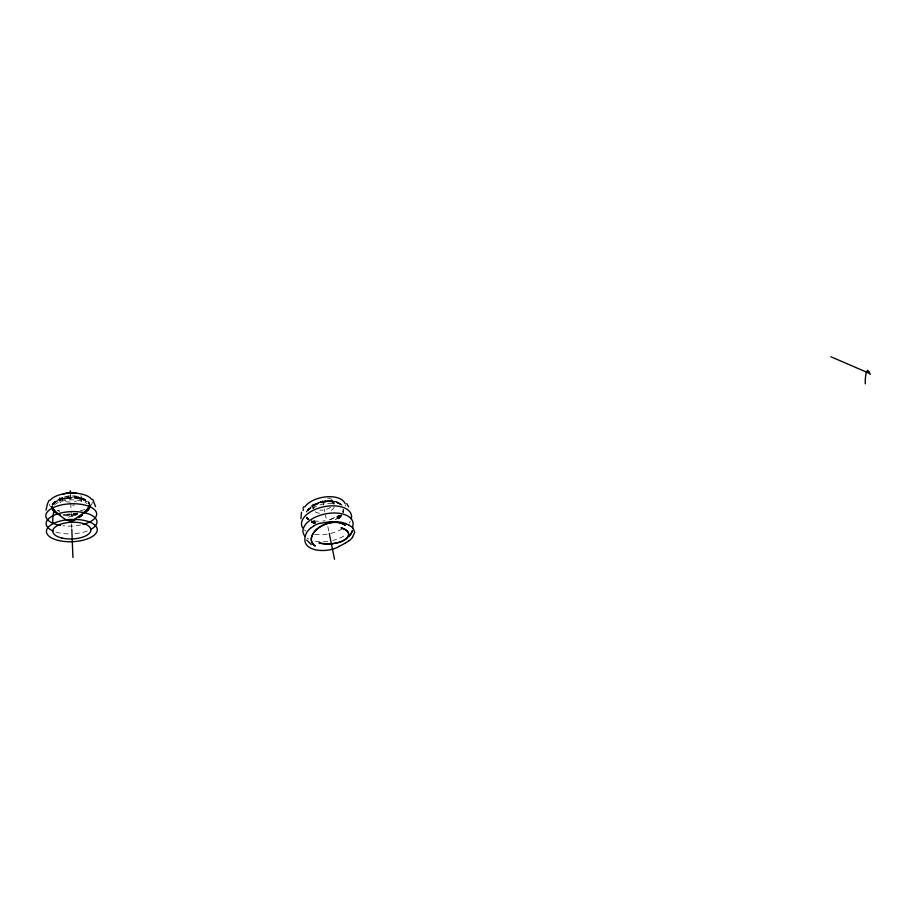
<?xml version="1.0" encoding="UTF-8"?>
<svg xmlns="http://www.w3.org/2000/svg" width="916" height="916" viewBox="0 0 916 916"><rect width="100%" height="100%" fill="white"/><g stroke="black" fill="none" stroke-linecap="round" stroke-linejoin="round"><path stroke-width="0.69" stroke-dasharray="4.58 3.44" d="M52.361 505.266A19.076 8.358 -2.3 0 1 72.032 498.224A19.076 8.358 -2.3 0 1 89.825 505.037C83.299 492.121 59.643 493.346 51.983 505.323M342.882 511.804L343.534 509.594M343.523 511.746L343.752 510.636M343.534 510.487L343.248 511.609L343.683 511.071M343.282 512.273L343.603 511.174M343.317 511.93L343.626 510.933M306.562 512.067C309.127 506.479 315.253 503.697 320.806 501.945L319.638 502.311M52.292 504.716C54.376 500.663 59.425 499.426 63.193 497.457L60.88 498.991L59.883 500.892L59.746 497.525M307.73 510.933C315.379 501.579 331.432 498.373 341.657 505.231M342 515.032L338.015 519.578M52.304 505.06C61.349 496.037 81.948 494.354 89.894 505.185M341.267 515.525L337.672 519.658M341.302 514.7L335.084 519.383M307.558 510.086C315.631 500.56 331.203 497.354 341.565 504.785M341.393 515.147L335.943 519.899M53.46 502.838C62.368 496.415 74.528 496.323 84.696 499.495M55.498 502.174L57.8 500.949M335.153 519.693L338.084 518.273M311.726 506.124C317.932 502.415 325.065 500.812 332.268 501.098M319.798 502.289L315.207 504.991L313.249 508.609A10.786 5.851 -11.6 0 1 322.398 501.521A10.786 5.851 -11.6 0 1 334.054 504.018L330.813 501.693L325.134 501.109C330.916 500.605 337.775 500.846 342.092 505.288M84.867 509.33L84.112 509.628A21.629 9.481 -2.3 0 1 80.688 510.704L83.322 509.914M330.413 519.464L339.092 515.365A21.629 11.725 -11.6 0 1 330.413 519.464L329.371 519.761M77.654 513.281L66.639 514.265M65.62 498.739L63.811 499.071L71.425 498.224M325.031 520.723L322.821 521.021M77.7 514.197L68.402 514.975M72.33 514.895L63.112 514.494M317.474 521.193A21.629 11.725 -11.6 0 1 313.627 520.78L318.516 521.227M331.661 501.029L332.302 501.086M315.757 522.441L311.337 521.009M315.734 523.07A19.076 10.339 -11.6 0 1 311.497 521.845L315.848 522.887M333.962 501.499L329.68 500.491L336.996 502.231M311.509 521.845L315.402 522.899M57.994 510.693L59.723 511.128A21.629 9.481 -2.3 0 1 57.994 510.693L57.193 510.441M314.085 523.173L311.555 521.902M313.261 523.162L311.612 522.349M309.642 519.945L307.078 518.456L308.303 519.132M308.245 519.612L306.883 517.895M308.005 519.544L306.745 517.746M306.791 517.448L308.154 519.166M88.589 502.918L89.894 505.357M307.078 517.632L308.211 518.891A19.076 10.339 -11.6 0 1 306.78 517.174M307.032 518.181L307.661 519.074M333.836 502.06L334.26 504.121M322.558 500.72L323.669 506.159M324.253 508.987L324.848 511.93M325.478 515.01L326.142 518.25M327.848 526.62L328.947 532.001M312.654 506.136L313.077 508.185M89.883 504.876C88.715 499.564 81.925 498.682 77.791 496.896L80.665 498.59L81.432 500.457L81.295 497.09M70.406 494.606L70.692 501.693M70.75 503.09L71.311 517.025M71.597 523.998L71.757 528.188M350.313 521.284A25.43 13.774 -11.6 0 1 349.156 523.047M342.321 528.853A25.43 13.774 -11.6 0 1 313.993 534.131M305.692 530.971A25.43 13.774 -11.6 0 1 304.455 529.998M343.786 536.032A25.43 13.774 -11.6 0 1 332.794 540.463M327.653 541.459A25.43 13.774 -11.6 0 1 315.528 541.322M308.543 538.997A25.43 13.774 -11.6 0 1 307.158 538.15M87.272 531.005A25.43 11.141 -2.3 0 1 73.463 533.81M68.219 533.913A25.43 11.141 -2.3 0 1 54.72 531.658M343.718 510.853A19.076 10.339 -11.6 0 1 343.328 512.307M341.359 515.445A19.076 10.339 -11.6 0 1 334.924 520.105M307.776 519.292A19.076 10.339 -11.6 0 1 306.871 518.009M307.845 510.762A19.076 10.339 -11.6 0 1 324.333 502.231A19.076 10.339 -11.6 0 1 341.554 505.3M343.443 510.143A19.076 10.339 -11.6 0 1 342.607 512.353M340.111 515.456A19.076 10.339 -11.6 0 1 333.653 519.544M315.413 522.005A19.076 10.339 -11.6 0 1 311.291 520.803M306.436 511.895A19.076 10.339 -11.6 0 1 323.153 501.361A19.076 10.339 -11.6 0 1 342.137 505.071M345.481 504.876A21.629 11.725 -11.6 0 1 345.561 506.09M307.673 518.8A21.629 11.725 -11.6 0 1 306.494 518.078M342.916 509.319A18.286 9.904 -11.6 0 1 343.248 511.334M341.657 515.536A18.286 9.904 -11.6 0 1 336.573 519.956M314.795 523.448A18.286 9.904 -11.6 0 1 311.222 522.086M307.971 519.132A18.286 9.904 -11.6 0 1 307.272 517.208M312.665 508.346A18.286 9.904 -11.6 0 1 334.191 503.766M80.665 524.971A25.43 11.141 -2.3 0 1 62.849 525.727M77.058 514.323A19.076 8.358 -2.3 0 1 61.189 514.116M77.929 513.006A19.076 8.358 -2.3 0 1 70.314 513.842M51.949 504.979A19.076 8.358 -2.3 0 1 72.364 497.079A19.076 8.358 -2.3 0 1 89.894 505.082M92.344 502.174A21.629 9.481 -2.3 0 1 91.142 505.071M50.666 506.788A21.629 9.481 -2.3 0 1 49.178 504.029M76.005 515.387A18.286 8.015 -2.3 0 1 61.635 515.055M54.388 505.002A18.286 8.015 -2.3 0 1 70.555 499.838A18.286 8.015 -2.3 0 1 87.157 503.628M334.248 507.006A10.786 5.851 -11.6 0 1 328.901 511.689M319.512 513.212A10.786 5.851 -11.6 0 1 315.024 511.735M327.607 498.064A10.786 5.851 -11.6 0 1 333.619 503.915M330.653 507.292A10.786 5.851 -11.6 0 1 319.879 510.201M313.879 508.231A10.786 5.851 -11.6 0 1 314.028 502.46M68.78 517.54A2.553 1.122 -2.3 0 1 71.528 516.258A2.553 1.122 -2.3 0 1 73.807 517.551M60.651 502.758A10.786 4.729 -2.3 0 1 71.482 495.934A10.786 4.729 -2.3 0 1 79.932 502.781M74.665 504.934A10.786 4.729 -2.3 0 1 72.57 505.266M80.883 495.659A10.786 4.729 -2.3 0 1 74.528 501.567M70.223 502.048A10.786 4.729 -2.3 0 1 59.826 497.033"/><path stroke-width="1.37" d="M300.906 518.685L301.49 512.25M46.04 510.109L47.46 503.674L49.201 500.17M85.177 511.678A19.076 8.358 -2.3 0 0 89.94 506.216L88.165 509.582M89.951 506.216L88.291 509.456L74.769 519.154M350.507 534.681L352.454 530.364M54.021 510.59L53.609 512.319A35.953 23.873 -66.6 0 0 52.727 520.242L52.762 523.185M89.768 506.33L86.413 510.304M351.469 533.089L352.202 531.326M302.933 508.174L303.757 506.88M350.942 534.039L349.088 536.524M352.397 537.371L354.732 532.333L352.923 527.856M82.68 514.803L78.856 517.46M310.432 528.257L313.764 525.979M348.538 540.99L345.218 543.268M81.948 515.479L78.959 517.597M85.28 511.403L88.291 509.456M75.524 519.59C69.261 524.25 62.643 517.231 57.674 513.784M339.16 546.428C327.699 553.688 297.002 552.52 306.688 532.414A24.228 15.893 -3.2 0 1 310.524 528.303M319.924 523.357L330.035 521.673L340.065 522.303M346.111 523.86L349.34 525.257M830.835 356.736L869.582 373.453L870.2 374.449M311.245 544.539L306.734 540.108M54.731 510.945L51.857 507.098M92.665 499.289L95.596 506.605M346.786 503.56L348.63 506.846M329.233 533.387L334.523 559.264M51.846 506.995L53.094 510.166L57.044 512.8A19.076 8.358 -2.3 0 1 51.846 506.995L51.891 507.853M869.582 373.453L869.536 372.32L867.567 370.293L866.147 372.984A35.953 23.862 -66.7 0 0 865.265 380.896L865.299 383.838M70.257 490.713L70.372 493.621M71.425 519.819L71.54 522.601M71.803 529.253L72.937 557.478M302.578 527.776A25.419 13.774 -11.6 0 1 324.928 506.537A25.419 13.774 -11.6 0 1 351.206 519.109M315.024 545.959A18.984 11.794 -21.6 0 1 319.386 527.284A18.984 11.794 -21.6 0 1 345.172 525.36M341.118 527.937A18.984 8.542 -3.2 0 1 345.16 539.513A18.984 8.542 -3.2 0 1 319.226 542.879M315.15 545.867A18.996 11.69 -20.5 0 1 319.111 527.49A18.996 11.69 -20.5 0 1 345.092 525.406M341.29 527.822A18.996 8.645 -3.7 0 1 345.08 539.57A18.996 8.645 -3.7 0 1 319.089 542.982M304.868 536.089A25.43 13.774 -11.6 0 1 325.856 513.807A25.43 13.774 -11.6 0 1 352.465 526.998M313.638 525.887A24.343 16.019 -2.5 0 1 319.844 523.231M340.248 522.131A24.686 11.003 -2.3 0 1 346.34 523.746M349.088 525.349A24.686 10.603 -1.7 0 1 352.763 527.891M352.614 537.36A24.343 10.087 -18.1 0 1 348.778 541.024M345.034 543.211A24.228 9.744 -19.1 0 1 339.046 546.325M53.082 531.017A25.43 11.141 -2.3 0 1 53.54 515.468A25.43 11.141 -2.3 0 1 88.921 514.048A25.43 11.141 -2.3 0 1 90.592 529.517M303.07 510.578A21.629 11.725 -11.6 0 1 303.436 509.319M304.799 506.846A21.629 11.725 -11.6 0 1 326.703 496.793A21.629 11.725 -11.6 0 1 345.172 503.708M60.49 525.372A25.43 11.141 -2.3 0 1 51.078 508.781A25.43 11.141 -2.3 0 1 90.707 507.12A25.43 11.141 -2.3 0 1 82.932 524.444M89.745 505.941A19.076 8.358 -2.3 0 1 88.119 508.437M54.846 510.533A19.076 8.358 -2.3 0 1 51.846 506.708M90.318 505.987A21.629 9.481 -2.3 0 1 88.199 507.636M52.59 508.357A21.629 9.481 -2.3 0 1 51.548 507.601M50.323 500.147A21.629 9.481 -2.3 0 1 71.334 493.106A21.629 9.481 -2.3 0 1 91.508 499.312M88.921 505.838A18.286 8.015 -2.3 0 1 83.505 513.269M60.181 514.678A18.286 8.015 -2.3 0 1 52.83 507.384M63.112 494.113A10.786 4.729 -2.3 0 1 76.875 493.277M61.876 538.035A19.076 8.358 -2.3 0 0 90.902 530.192A19.076 8.358 -2.3 0 0 62.792 523.517A19.076 8.358 -2.3 0 0 61.876 538.035M58.544 540.509A25.43 11.141 -2.3 0 0 97.256 530.066A25.43 11.141 -2.3 0 0 59.769 521.158A25.43 11.141 -2.3 0 0 58.544 540.509"/></g></svg>
